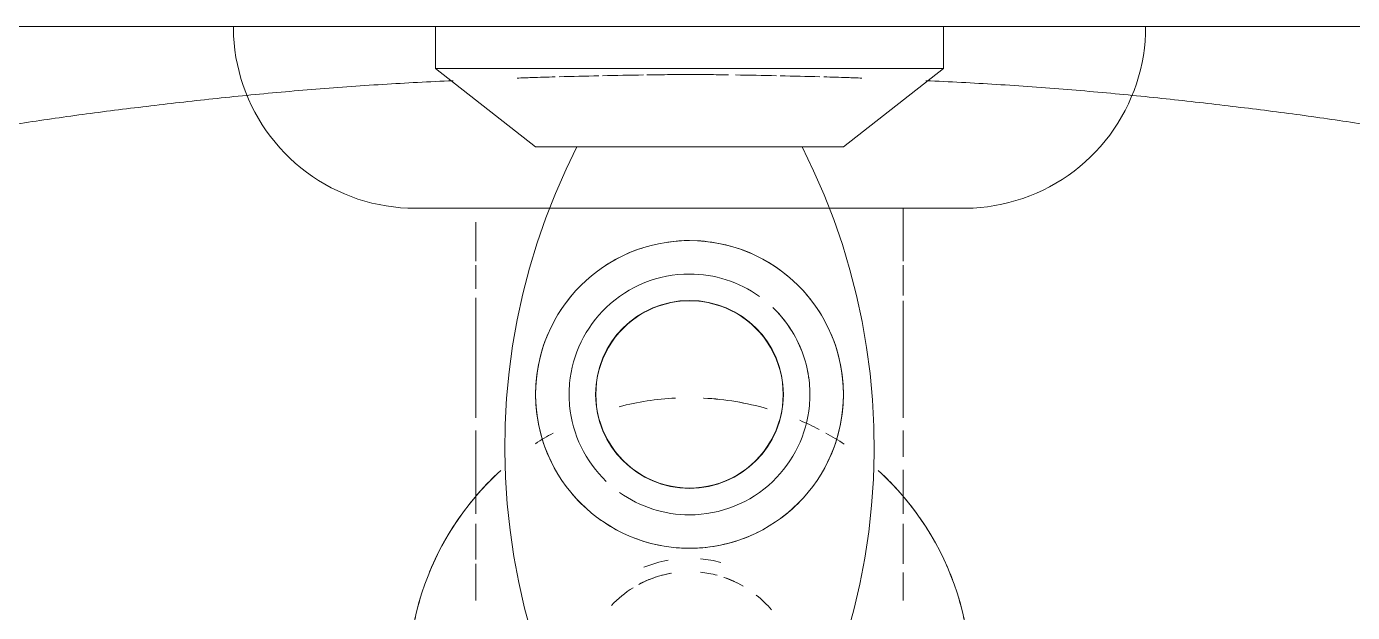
# Model space of a CAD drawing. Header units: millimetres. Extents: x -4000 to 187956, y -58990 to 162485.
# Drawn here: x 844.5 to 943.6, y 24654.9 to 24698.7 of the extents above; entities that cross this region are included whole.
import ezdxf

# ---------------------------------------------------------------- set-up
doc = ezdxf.new("R2010")
doc.units = ezdxf.units.MM
doc.layers.add('P-SANR-FIXT', color=6, linetype='Continuous', lineweight=9)

# ---------------------------------------------------------------- blocks, each defined once
blk = doc.blocks.new('C307 - C307-498391-FFS - TANG 1')
at = {"layer": 'P-SANR-FIXT', "color": 254}
for p, q in [((-15.976, 42.914), (-15.976, 40.802)), ((15.976, 40.17), (15.976, 42.914)), ((-15.976, 40.17), (-15.976, 37.168)), ((15.976, 37.168), (15.976, 39.833)), ((-22.813, 13.387), (-22.276, 13.469)), ((-21.194, 13.567), (-20.651, 13.584)), ((-15.976, 13.585), (-13.283, 13.585)), ((-11.296, 13.585), (-9.529, 13.585)), ((-9.664, 13.585), (-8.933, 13.585)), ((-8.733, 13.585), (-9.468, 13.585)), ((-7.985, 13.585), (-8.733, 13.585)), ((-8.188, 13.585), (-7.43, 13.585)), ((-7.43, 13.585), (-6.66, 13.585)), ((-5.902, 13.585), (-3.217, 13.585)), ((-5.089, 13.585), (-4.29, 13.585)), ((-4.634, 13.585), (-3.217, 13.585)), ((-4.29, 13.585), (-3.485, 13.585)), ((-3.485, 13.585), (-2.674, 13.585)), ((-2.455, 13.585), (-3.267, 13.585)), ((-2.426, 13.585), (-1.094, 13.585)), ((-2.426, 13.585), (-1.094, 13.585)), ((-1.859, 13.585), (-1.041, 13.585)), ((-1.041, 13.585), (-0.221, 13.585)), ((-0.221, 13.585), (0, 13.585)), ((0, 13.585), (0.82, 13.585)), ((0, 13.585), (1.403, 13.585)), ((0, 13.585), (1.403, 13.585)), ((0.82, 13.585), (1.639, 13.585)), ((1.334, 13.585), (1.041, 13.585)), ((1.859, 13.585), (1.334, 13.585)), ((1.639, 13.585), (2.455, 13.585)), ((2.674, 13.585), (1.859, 13.585)), ((2.455, 13.585), (3.267, 13.585)), ((3.267, 13.585), (4.073, 13.585)), ((4.073, 13.585), (4.874, 13.585)), ((5.089, 13.585), (4.29, 13.585)), ((4.874, 13.585), (5.666, 13.585)), ((5.666, 13.585), (6.45, 13.585)), ((6.45, 13.585), (7.223, 13.585)), ((7.223, 13.585), (7.985, 13.585)), ((9.73, 13.585), (11.296, 13.585)), ((13.283, 13.585), (15.976, 13.585)), ((23.733, 13.196), (24.258, 13.056)), ((-33.218, 4.786), (-33.016, 5.29)), ((32.959, 5.425), (33.166, 4.923)), ((-33.699, 3.229), (-33.56, 3.754)), ((-34.089, 0), (-29.522, 0)), ((-29.34, 0), (-25.777, 0)), ((-24.148, 0), (-25, 0)), ((-24.148, 0), (-25, 0)), ((-24.104, 0), (-22.398, 0)), ((-21.651, 0), (-23.463, 0)), ((-21.651, 0), (-23.463, 0)), ((-21.156, 0), (-17.823, 0)), ((-17.678, 0), (-20.662, 0)), ((-17.678, 0), (-20.662, 0)), ((-13.492, 0), (-17.103, 0)), ((-13.492, 0), (-17.103, 0)), ((-17.044, 0), (-13.657, 0)), ((-13.657, 0), (-10.568, 0)), ((-10.34, 0), (-11.803, 0)), ((-10.372, 0), (-7.347, 0)), ((-7.098, 0), (-10.144, 0)), ((-6.976, 0), (-5.758, 0)), ((-5.215, 0), (-3.507, 0)), ((-2.707, 0), (0, 0)), ((0, 0), (4.469, 0)), ((5.35, 0), (7.347, 0)), ((8.593, 0), (7.098, 0)), ((7.347, 0), (8.823, 0)), ((12.5, 0), (8.631, 0)), ((8.86, 0), (13.657, 0)), ((17.103, 0), (13.492, 0)), ((17.103, 0), (13.492, 0)), ((13.657, 0), (17.044, 0)), ((20.662, 0), (17.678, 0)), ((20.662, 0), (17.678, 0)), ((17.823, 0), (21.156, 0)), ((23.463, 0), (21.651, 0)), ((23.463, 0), (21.651, 0)), ((22.398, 0), (24.104, 0)), ((25, 0), (24.148, 0)), ((25, 0), (24.148, 0)), ((25.777, 0), (29.34, 0)), ((29.522, 0), (34.089, 0))]:
    blk.add_line(p, q, dxfattribs=at)
at = {"layer": 'P-SANR-FIXT', "color": 253}
for p, q in [((-15.976, 36.418), (-15.976, 33.134)), ((15.976, 32.202), (15.976, 36.418)), ((-15.976, 32.174), (-15.976, 30.203)), ((15.976, 30.203), (15.976, 32.174)), ((-15.976, 29.239), (-15.976, 20.497)), ((15.976, 20.282), (15.976, 29.239)), ((-15.976, 20.098), (-15.976, 17.832)), ((15.976, 17.832), (15.976, 19.62)), ((-15.976, 17.532), (-15.976, 13.585)), ((15.976, 14.615), (15.976, 17.532)), ((-20.651, 13.584), (-20.504, 13.585)), ((-15.976, 13.585), (-13.154, 13.585)), ((-11.296, 13.585), (-9.529, 13.585)), ((9.73, 13.585), (11.296, 13.585)), ((13.154, 13.585), (15.976, 13.585)), ((-6.261, 9), (-7.971, 9)), ((-5.957, 9), (-7.283, 9)), ((-2.976, 9), (-5.75, 9)), ((-2.947, 9), (-5.52, 9)), ((0, 9), (-2.203, 9)), ((0, 9), (-2.191, 9)), ((1.603, 9), (0, 9)), ((1.607, 9), (0, 9)), ((5.52, 9), (2.947, 9)), ((5.75, 9), (2.976, 9)), ((7.283, 9), (5.957, 9)), ((7.971, 9), (6.261, 9)), ((-4.704, 3.149), (-13.418, 3.149)), ((0, 3.149), (-3.702, 3.149)), ((13.418, 3.149), (0, 3.149)), ((-34.089, 0), (-29.522, 0)), ((-29.34, 0), (-13.657, 0)), ((-7.262, 0), (-3.702, 0)), ((-3.382, 0), (-6.74, 0)), ((-2.864, 0), (0, 0)), ((4.308, 0), (-2.588, 0)), ((0, 0), (4.704, 0)), ((7.071, 0), (5, 0)), ((5.475, 0), (7.632, 0)), ((13.657, 0), (29.34, 0)), ((29.522, 0), (34.089, 0))]:
    blk.add_line(p, q, dxfattribs=at)
at = {"layer": 'P-SANR-FIXT', "color": 90}
for p, q in [((-8.933, 13.585), (-8.188, 13.585)), ((-6.66, 13.585), (-5.879, 13.585)), ((-5.879, 13.585), (-5.089, 13.585)), ((-2.674, 13.585), (-1.859, 13.585)), ((7.985, 13.585), (8.733, 13.585)), ((8.733, 13.585), (9.468, 13.585)), ((-12.054, 0), (-10.568, 0)), ((-10.34, 0), (-11.803, 0)), ((-10.372, 0), (-7.347, 0)), ((-7.098, 0), (-10.144, 0)), ((-6.731, 0), (-5.35, 0)), ((-5.152, 0), (-6.47, 0)), ((-5.152, 0), (-6.47, 0)), ((-5.215, 0), (-3.507, 0)), ((-3.383, 0), (-5.023, 0)), ((-3.383, 0), (-5.023, 0)), ((-2.707, 0), (0, 0)), ((0, 0), (-2.613, 0)), ((0, 0), (-2.613, 0)), ((0, 0), (4.469, 0)), ((4.307, 0), (0, 0)), ((4.307, 0), (0, 0)), ((6.47, 0), (5.152, 0)), ((6.47, 0), (5.152, 0)), ((5.35, 0), (6.731, 0)), ((8.593, 0), (7.098, 0)), ((7.347, 0), (8.823, 0)), ((12.5, 0), (8.631, 0)), ((8.86, 0), (12.771, 0))]:
    blk.add_line(p, q, dxfattribs=at)
at = {"layer": 'P-SANR-FIXT', "color": 250}
for p, q in [((-11.5, 9), (-18.977, 3.149)), ((0, 9), (-11.5, 9)), ((11.5, 9), (0, 9)), ((18.977, 3.149), (11.5, 9)), ((-18.977, 3.149), (-18.977, 0)), ((0, 3.149), (-18.977, 3.149)), ((18.977, 3.149), (0, 3.149)), ((18.977, 0), (18.977, 3.149)), ((-18.977, 0), (0, 0)), ((0, 0), (18.977, 0))]:
    blk.add_line(p, q, dxfattribs=at)
at = {"layer": 'P-SANR-FIXT', "color": 252}
for p, q in [((-8.132, 9), (-9.959, 9)), ((-5.957, 9), (-7.283, 9)), ((-2.947, 9), (-5.52, 9)), ((0, 9), (-2.191, 9)), ((1.603, 9), (0, 9)), ((5.52, 9), (2.947, 9)), ((7.283, 9), (5.957, 9)), ((9.959, 9), (8.132, 9)), ((-17.717, 3.149), (-18.977, 3.149)), ((-13.418, 3.149), (-17.532, 3.149)), ((18.977, 3.149), (13.418, 3.149)), ((-13.418, 0), (-7.632, 0)), ((-7.071, 0), (-10, 0)), ((-7.071, 0), (-10, 0)), ((-3.382, 0), (-6.74, 0)), ((4.308, 0), (-2.588, 0)), ((8.576, 0), (5, 0)), ((8.576, 0), (7.071, 0)), ((7.632, 0), (13.418, 0)), ((10, 0), (8.66, 0)), ((10, 0), (8.66, 0))]:
    blk.add_line(p, q, dxfattribs=at)
at = {"layer": 'P-SANR-FIXT', "color": 250, "flags": 128}
for points in [[(-8.41, 9), (-9.272, 10.778), (-10.063, 12.59), (-10.781, 14.432), (-11.424, 16.3), (-11.993, 18.194), (-12.485, 20.108), (-12.9, 22.04), (-13.237, 23.988), (-13.497, 25.947), (-13.678, 27.916), (-13.779, 29.889), (-13.802, 31.866), (-13.746, 33.842), (-13.611, 35.814), (-13.397, 37.779), (-13.105, 39.733), (-12.735, 41.675), (-12.287, 43.6), (-11.763, 45.506), (-11.163, 47.389)], [(11.205, 47.267), (11.8, 45.383), (12.319, 43.475), (12.761, 41.549), (13.126, 39.607), (13.414, 37.651), (13.622, 35.686), (13.752, 33.713), (13.803, 31.737), (13.775, 29.761), (13.668, 27.787), (13.482, 25.82), (13.218, 23.861), (12.875, 21.914), (12.455, 19.983), (11.958, 18.07), (11.385, 16.178), (10.736, 14.311), (10.014, 12.471), (9.219, 10.662), (8.41, 9)]]:
    blk.add_lwpolyline(points, dxfattribs=at)
at = {"layer": 'P-SANR-FIXT', "color": 253, "flags": 128}
for points in [[(-33.016, 5.29), (-32.795, 5.786), (-32.554, 6.273), (-32.293, 6.75), (-32.014, 7.216), (-31.716, 7.671), (-31.4, 8.113), (-31.067, 8.542), (-30.717, 8.958), (-30.351, 9.359), (-29.969, 9.745), (-29.571, 10.116), (-29.16, 10.47), (-28.734, 10.808), (-28.295, 11.129), (-27.844, 11.431), (-27.381, 11.716), (-26.907, 11.981), (-26.423, 12.228), (-25.929, 12.455), (-25.426, 12.662), (-24.916, 12.848), (-24.399, 13.015), (-23.875, 13.16), (-23.346, 13.284), (-22.813, 13.387)], [(-22.276, 13.469), (-21.736, 13.529), (-21.194, 13.567)], [(-20.504, 13.585), (-20.487, 13.585), (-20.438, 13.585), (-20.356, 13.585), (-20.242, 13.585), (-20.095, 13.585), (-19.916, 13.585), (-19.705, 13.585), (-19.463, 13.585), (-19.19, 13.585), (-18.885, 13.585), (-18.551, 13.585), (-18.187, 13.585), (-17.794, 13.585), (-17.372, 13.585), (-16.923, 13.585), (-16.446, 13.585), (-15.943, 13.585), (-15.415, 13.585), (-14.862, 13.585), (-14.285, 13.585), (-13.686, 13.585), (-13.064, 13.585)], [(-9.468, 13.585), (-10.188, 13.585), (-10.891, 13.585), (-11.577, 13.585), (-12.245, 13.585), (-12.893, 13.585), (-13.52, 13.585), (-14.126, 13.585), (-14.709, 13.585), (-15.268, 13.585), (-15.803, 13.585), (-16.313, 13.585), (-16.797, 13.585), (-17.253, 13.585), (-17.683, 13.585), (-18.084, 13.585), (-18.456, 13.585), (-18.798, 13.585), (-19.11, 13.585), (-19.392, 13.585), (-19.643, 13.585), (-19.862, 13.585), (-20.05, 13.585), (-20.206, 13.585), (-20.329, 13.585), (-20.419, 13.585), (-20.477, 13.585), (-20.503, 13.585)], [(20.504, 13.585), (20.487, 13.585), (20.438, 13.585), (20.356, 13.585), (20.242, 13.585), (20.095, 13.585), (19.916, 13.585), (19.705, 13.585), (19.463, 13.585), (19.19, 13.585), (18.885, 13.585), (18.551, 13.585), (18.187, 13.585), (17.794, 13.585), (17.372, 13.585), (16.923, 13.585), (16.446, 13.585), (15.943, 13.585), (15.415, 13.585), (14.862, 13.585), (14.285, 13.585), (13.686, 13.585), (13.064, 13.585), (12.422, 13.585), (11.759, 13.585), (11.078, 13.585), (10.379, 13.585), (9.664, 13.585)], [(12.893, 13.585), (13.52, 13.585), (14.126, 13.585), (14.709, 13.585), (15.268, 13.585), (15.803, 13.585), (16.313, 13.585), (16.797, 13.585), (17.253, 13.585), (17.683, 13.585), (18.084, 13.585), (18.456, 13.585), (18.798, 13.585), (19.11, 13.585), (19.392, 13.585), (19.643, 13.585), (19.862, 13.585), (20.05, 13.585), (20.206, 13.585), (20.329, 13.585), (20.419, 13.585), (20.477, 13.585), (20.503, 13.585)], [(20.504, 13.585), (21.047, 13.574), (21.59, 13.541), (22.13, 13.487), (22.668, 13.411), (23.203, 13.314), (23.733, 13.196)], [(24.258, 13.056), (24.777, 12.895), (25.289, 12.714), (25.794, 12.513), (26.29, 12.291), (26.777, 12.05), (27.254, 11.789), (27.72, 11.51), (28.174, 11.212), (28.617, 10.896), (29.046, 10.563), (29.462, 10.213), (29.863, 9.847), (30.249, 9.465), (30.62, 9.067), (30.974, 8.656), (31.312, 8.23), (31.633, 7.791), (31.935, 7.34), (32.22, 6.877), (32.485, 6.403), (32.732, 5.919), (32.959, 5.425)], [(-33.56, 3.754), (-33.399, 4.273), (-33.218, 4.786)], [(33.166, 4.923), (33.352, 4.412), (33.518, 3.895), (33.664, 3.371), (33.788, 2.842), (33.891, 2.309), (33.973, 1.772), (34.033, 1.232), (34.071, 0.69), (34.088, 0.147), (34.089, 0)], [(-34.089, 0), (-34.078, 0.543), (-34.045, 1.086), (-33.991, 1.626), (-33.915, 2.164), (-33.818, 2.699), (-33.699, 3.229)]]:
    blk.add_lwpolyline(points, dxfattribs=at)
at = {"layer": 'P-SANR-FIXT', "color": 254, "flags": 128}
for points in [[(-13.064, 13.585), (-12.422, 13.585), (-11.759, 13.585), (-11.078, 13.585), (-10.379, 13.585), (-9.664, 13.585)], [(-3.267, 13.585), (-4.073, 13.585), (-4.874, 13.585), (-5.666, 13.585), (-6.45, 13.585), (-7.223, 13.585), (-7.985, 13.585)], [(0, 13.585), (-0.82, 13.585), (-1.639, 13.585), (-2.455, 13.585)], [(1.041, 13.585), (0.221, 13.585), (0, 13.585)], [(4.29, 13.585), (3.485, 13.585), (2.674, 13.585)], [(9.664, 13.585), (8.933, 13.585), (8.188, 13.585), (7.43, 13.585), (6.66, 13.585), (5.879, 13.585), (5.089, 13.585)], [(9.468, 13.585), (10.188, 13.585), (10.891, 13.585), (11.577, 13.585), (12.245, 13.585), (12.893, 13.585)]]:
    blk.add_lwpolyline(points, dxfattribs=at)
at = {"layer": 'P-SANR-FIXT', "color": 250}
for centre, radius, start, end in [((0, 48.75), 21, 167.73827, 227.82889), ((0, 48.75), 21, 312.16994, 12.26535), ((0, 27.5), 11.5, 90, 270), ((0, 27.5), 11.5, 270, 90), ((0, 27.5), 9, 90, 133.69491), ((0, 27.5), 9, 90, 133.69491), ((0, 27.5), 9, 54.47282, 90), ((0, 27.5), 9, 54.47282, 90), ((0, 27.5), 7.022, 90, 270), ((0, 27.5), 7.022, 270, 90), ((0, 27.5), 9, 174.64349, 185.35651), ((0, 27.5), 9, 174.64349, 185.35651), ((0, 27.5), 9, 354.64349, 5.35651), ((0, 27.5), 9, 354.64349, 5.35651), ((0, 27.5), 9, 270, 313.69491), ((0, 27.5), 9, 270, 313.69491), ((0, 27.5), 9, 234.47282, 270), ((0, 27.5), 9, 234.47282, 270)]:
    blk.add_arc(centre, radius, start, end, dxfattribs=at)
at = {"layer": 'P-SANR-FIXT', "color": 253}
for centre, radius, start, end in [((0, 48.75), 21, 180, 198), ((0, 48.75), 21, 342, 360), ((0, 48.75), 8, 240.50374, 251.25615), ((0, 48.75), 8, 288.67702, 298.15059), ((0, 48.75), 21, 200.65336, 210.14209), ((0, 48.75), 8, 255, 264.13501), ((0, 48.75), 21, 329.85791, 337.63248), ((0, 27.5), 11.5, 94.93041, 116.42096), ((0, 27.5), 11.5, 69.07869, 79.33415), ((0, 48.75), 21, 210.79934, 214.93361), ((0, 27.5), 11.5, 53.63975, 62.28149), ((0, 48.75), 21, 312.96542, 329.20066), ((0, 27.5), 11.5, 126.4043, 137.65084), ((0, 48.75), 21, 216, 227.03458), ((0, 27.5), 11.5, 40.04455, 47.08997), ((0, 27.5), 7, 90, 150), ((0, 27.5), 7, 30, 90), ((0, 27.5), 11.5, 150, 210), ((0, 27.5), 11.5, 330, 30), ((0, 48.75), 21, 242.55135, 246.8923), ((0, 48.75), 21, 253.96386, 267.11157), ((0, 48.75), 21, 272.88843, 284.46483), ((0, 27.5), 7, 210, 270), ((0, 27.5), 7, 270, 330), ((0, 27.5), 11.5, 210.98326, 222.82517), ((0, 27.5), 11.5, 319.81002, 328.13595), ((0, 27.5), 11.5, 227.63976, 240.6053), ((0, 27.5), 11.5, 287.2715, 304.11776), ((0, 27.5), 11.5, 245.67723, 267.06316), ((0, 27.5), 11.5, 270, 278.03493)]:
    blk.add_arc(centre, radius, start, end, dxfattribs=at)
at = {"layer": 'P-SANR-FIXT', "color": 254}
for centre, radius, start, end in [((0, 48.75), 8, 279.66193, 285), ((0, 27.5), 11.5, 90, 94.93041), ((0, 27.5), 11.5, 85.06959, 90), ((0, 48.75), 21, 236.5871, 240.95355), ((0, 48.75), 21, 299.04645, 303.24089), ((0, 48.75), 21, 242.55135, 246.8923), ((0, 48.75), 21, 253.96386, 267.05631), ((0, 48.75), 21, 272.88843, 284.46483)]:
    blk.add_arc(centre, radius, start, end, dxfattribs=at)
at = {"layer": 'P-SANR-FIXT', "color": 252}
for centre, radius, start, end in [((0, 48.75), 9, 255, 264.75488), ((0, 48.75), 9, 280.26685, 292.22826), ((0, 27.5), 9, 133.69491, 174.64349), ((0, 27.5), 9, 133.69491, 174.64349), ((0, 27.5), 9, 5.35651, 46.30509), ((0, 27.5), 9, 5.35651, 46.30509), ((0, 48.75), 21, 236.5871, 240.95355), ((0, 27.5), 7, 150, 210), ((0, 27.5), 7, 330, 30), ((0, 48.75), 21, 299.04645, 303.24089), ((0, 27.5), 9, 185.35651, 210), ((0, 27.5), 9, 185.35651, 226.30509), ((0, 27.5), 9, 313.69491, 354.64349), ((0, 27.5), 9, 313.69491, 354.64349), ((0, 27.5), 9, 210, 226.30509)]:
    blk.add_arc(centre, radius, start, end, dxfattribs=at)
at = {"layer": 'P-SANR-FIXT', "color": 250}
for points, knots in [([(-17.669, 4.048), (-19.445, 4.13), (-23.025, 4.319), (-28.273, 4.692), (-33.432, 5.166), (-37.602, 5.618), (-40.864, 6.004), (-44.081, 6.399), (-47.997, 6.927), (-52.535, 7.633), (-56.941, 8.397), (-61.248, 9.203), (-65.448, 10.056), (-70.877, 11.275), (-85.281, 14.901), (-106.179, 22.375), (-129.304, 35.807), (-141.715, 47.207), (-147.158, 53.548)], [-0.92394, -0.92394, -0.92394, -0.92394, -0.9, -0.875, -0.85, -0.825, -0.8125, -0.8, -0.775, -0.75, -0.725, -0.7, -0.675, -0.65, -0.6, -0.4, -0.2, 0, 0, 0, 0]), ([(147.158, 53.548), (141.715, 47.207), (129.301, 35.807), (110.04, 24.615), (92.235, 17.39), (80.045, 13.582), (70.877, 11.275), (65.448, 10.056), (61.248, 9.203), (56.941, 8.397), (52.536, 7.633), (48.753, 7.046), (45.649, 6.609), (43.276, 6.3), (40.864, 6.004), (37.602, 5.618), (33.432, 5.166), (28.273, 4.692), (23.025, 4.319), (19.445, 4.13), (17.669, 4.048)], [-1, -1, -1, -1, -0.8, -0.6, -0.5, -0.4, -0.35, -0.325, -0.3, -0.275, -0.25, -0.225, -0.2125, -0.2, -0.1875, -0.175, -0.15, -0.125, -0.1, -0.07606, -0.07606, -0.07606, -0.07606]), ([(-105.935, 0), (-104.576, 0), (-99.721, 0), (-86.209, 0), (-71.424, 0), (-60.368, 0), (-56.114, 0), (-52.773, 0), (-49.305, 0), (-45.718, 0), (-42.599, 0), (-40.014, 0), (-38.024, 0), (-35.989, 0), (-33.224, 0), (-29.661, 0), (-25.948, 0), (-22.881, 0), (-20.53, 0), (-18.13, 0), (-15.872, 0), (-14.404, 0), (-13.761, 0)], [-1, -1, -1, -1, -0.8, -0.6, -0.4, -0.35, -0.325, -0.3, -0.275, -0.25, -0.225, -0.2125, -0.2, -0.1875, -0.175, -0.15, -0.125, -0.1125, -0.1, -0.0875, -0.075, -0.0653852, -0.0653852, -0.0653852, -0.0653852]), ([(-105.935, 0), (-104.576, 0), (-99.721, 0), (-86.209, 0), (-71.424, 0), (-60.368, 0), (-56.114, 0), (-52.773, 0), (-49.305, 0), (-45.718, 0), (-42.599, 0), (-40.014, 0), (-38.024, 0), (-35.989, 0), (-33.224, 0), (-29.661, 0), (-25.948, 0), (-22.881, 0), (-20.53, 0), (-18.13, 0), (-15.872, 0), (-14.404, 0), (-13.761, 0)], [-1, -1, -1, -1, -0.8, -0.6, -0.4, -0.35, -0.325, -0.3, -0.275, -0.25, -0.225, -0.2125, -0.2, -0.1875, -0.175, -0.15, -0.125, -0.1125, -0.1, -0.0875, -0.075, -0.0653852, -0.0653852, -0.0653852, -0.0653852]), ([(13.761, 0), (14.404, 0), (15.872, 0), (18.13, 0), (20.53, 0), (22.881, 0), (25.948, 0), (29.661, 0), (33.224, 0), (35.989, 0), (38.703, 0), (41.976, 0), (45.718, 0), (49.305, 0), (52.773, 0), (56.114, 0), (60.368, 0), (71.424, 0), (86.209, 0), (99.721, 0), (104.576, 0), (105.935, 0)], [-0.9346148, -0.9346148, -0.9346148, -0.9346148, -0.925, -0.9125, -0.9, -0.8875, -0.875, -0.85, -0.825, -0.8125, -0.8, -0.775, -0.75, -0.725, -0.7, -0.675, -0.65, -0.6, -0.4, -0.2, 0, 0, 0, 0]), ([(13.761, 0), (14.404, 0), (15.872, 0), (18.13, 0), (20.53, 0), (22.881, 0), (25.948, 0), (29.661, 0), (33.224, 0), (35.989, 0), (38.703, 0), (41.976, 0), (45.718, 0), (49.305, 0), (52.773, 0), (56.114, 0), (60.368, 0), (71.424, 0), (86.209, 0), (99.721, 0), (104.576, 0), (105.935, 0)], [-0.9346148, -0.9346148, -0.9346148, -0.9346148, -0.925, -0.9125, -0.9, -0.8875, -0.875, -0.85, -0.825, -0.8125, -0.8, -0.775, -0.75, -0.725, -0.7, -0.675, -0.65, -0.6, -0.4, -0.2, 0, 0, 0, 0])]:
    blk.add_open_spline(points, degree=3, knots=knots, dxfattribs=at)
at = {"layer": 'P-SANR-FIXT', "color": 252}
for points in [[(-6.13, 43.613), (-5.789, 43.207), (-5.408, 42.834), (-4.994, 42.503)], [(4.213, 41.949), (4.806, 42.317), (5.35, 42.761), (5.828, 43.269)], [(-4.002, 41.823), (-3.554, 41.564), (-3.08, 41.349), (-2.59, 41.181)], [(1.388, 40.871), (2.22, 41.018), (3.03, 41.299), (3.776, 41.697)], [(-6.781, 3.683), (-7.772, 3.704), (-8.756, 3.728), (-9.733, 3.756)], [(-3.433, 3.621), (-4.464, 3.637), (-5.489, 3.655), (-6.506, 3.677)], [(-1.428, 3.595), (-1.922, 3.6), (-2.415, 3.606), (-2.907, 3.613)], [(1.404, 3.594), (0.938, 3.589), (0.47, 3.584), (0, 3.58)], [(3.199, 3.618), (2.611, 3.609), (2.02, 3.601), (1.428, 3.595)], [(6.506, 3.677), (5.489, 3.655), (4.464, 3.637), (3.433, 3.621)], [(9.733, 3.756), (8.756, 3.728), (7.772, 3.704), (6.781, 3.683)], [(-13.761, 0), (-12.733, 0), (-11.692, 0), (-10.64, 0)], [(-13.761, 0), (-12.733, 0), (-11.692, 0), (-10.64, 0)], [(-10.442, 0), (-9.443, 0), (-8.433, 0), (-7.413, 0)], [(-10.442, 0), (-9.443, 0), (-8.433, 0), (-7.413, 0)]]:
    blk.add_open_spline(points, degree=3, dxfattribs=at)
for points, knots in [([(-10.046, 3.764), (-10.627, 3.781), (-11.575, 3.81), (-12.516, 3.842), (-12.882, 3.854)], [-0.95754419, -0.95754419, -0.95754419, -0.95754419, -0.95, -0.94519309, -0.94519309, -0.94519309, -0.94519309]), ([(12.882, 3.854), (12.516, 3.842), (11.575, 3.81), (10.627, 3.781), (10.046, 3.764)], [-0.05480691, -0.05480691, -0.05480691, -0.05480691, -0.05, -0.04245581, -0.04245581, -0.04245581, -0.04245581]), ([(7.413, 0), (8.501, 0), (10.641, 0), (12.733, 0), (13.761, 0)], [-0.96554428, -0.96554428, -0.96554428, -0.96554428, -0.95, -0.93461475, -0.93461475, -0.93461475, -0.93461475]), ([(7.413, 0), (8.501, 0), (10.641, 0), (12.733, 0), (13.761, 0)], [-0.96554428, -0.96554428, -0.96554428, -0.96554428, -0.95, -0.93461475, -0.93461475, -0.93461475, -0.93461475])]:
    blk.add_open_spline(points, degree=3, knots=knots, dxfattribs=at)
at = {"layer": 'P-SANR-FIXT', "color": 253}
for points in [[(0, 3.58), (-0.477, 3.584), (-0.953, 3.589), (-1.428, 3.595)], [(-7.042, 0), (-6.503, 0), (-5.96, 0), (-5.414, 0)], [(-7.042, 0), (-6.503, 0), (-5.96, 0), (-5.414, 0)], [(-5.279, 0), (-4.71, 0), (-4.137, 0), (-3.562, 0)], [(-5.279, 0), (-4.71, 0), (-4.137, 0), (-3.562, 0)], [(-2.755, 0), (-1.845, 0), (-0.926, 0), (0, 0)], [(-2.755, 0), (-1.845, 0), (-0.926, 0), (0, 0)], [(0, 0), (1.532, 0), (3.041, 0), (4.529, 0)], [(0, 0), (1.532, 0), (3.041, 0), (4.529, 0)], [(5.414, 0), (6.085, 0), (6.751, 0), (7.413, 0)], [(5.414, 0), (6.085, 0), (6.751, 0), (7.413, 0)]]:
    blk.add_open_spline(points, degree=3, dxfattribs=at)
for points, knots in [([(-13.608, 0), (-13.883, 0), (-18.871, 0), (-26.044, 0), (-35.048, 0), (-41.57, 0), (-47.759, 0), (-53.729, 0), (-59.412, 0), (-66.53, 0), (-74.672, 0), (-81.709, 0), (-86.688, 0), (-92.558, 0), (-96.349, 0), (-98.702, 0)], [-0.9345998, -0.9345998, -0.9345998, -0.9345998, -0.9305556, -0.8611111, -0.8263889, -0.7916667, -0.7569444, -0.7222222, -0.6875, -0.6527778, -0.5833333, -0.5138889, -0.4791667, -0.4444444, -0.3346489, -0.3346489, -0.3346489, -0.3346489]), ([(-13.608, 0), (-13.883, 0), (-18.871, 0), (-26.044, 0), (-35.048, 0), (-41.57, 0), (-47.759, 0), (-53.729, 0), (-59.412, 0), (-66.53, 0), (-74.672, 0), (-81.709, 0), (-86.688, 0), (-92.558, 0), (-96.349, 0), (-98.702, 0)], [-0.9345998, -0.9345998, -0.9345998, -0.9345998, -0.9305556, -0.8611111, -0.8263889, -0.7916667, -0.7569444, -0.7222222, -0.6875, -0.6527778, -0.5833333, -0.5138889, -0.4791667, -0.4444444, -0.3346489, -0.3346489, -0.3346489, -0.3346489]), ([(98.702, 0), (98.433, 0), (96.628, 0), (92.759, 0), (87.233, 0), (82.164, 0), (77.214, 0), (72.048, 0), (66.776, 0), (62.632, 0), (58.28, 0), (53.718, 0), (48.972, 0), (44.077, 0), (38.996, 0), (31.951, 0), (23.493, 0), (16.713, 0), (13.606, 0)], [-0.6653204, -0.6653204, -0.6653204, -0.6653204, -0.6527778, -0.5833333, -0.5138889, -0.4791667, -0.4444444, -0.3888889, -0.3611111, -0.3333333, -0.3055556, -0.2777778, -0.25, -0.2222222, -0.1944444, -0.1666667, -0.1111111, -0.0653715, -0.0653715, -0.0653715, -0.0653715]), ([(98.702, 0), (98.433, 0), (96.628, 0), (92.759, 0), (87.233, 0), (82.164, 0), (77.214, 0), (72.048, 0), (66.776, 0), (62.632, 0), (58.28, 0), (53.718, 0), (48.972, 0), (44.077, 0), (38.996, 0), (31.951, 0), (23.493, 0), (16.713, 0), (13.606, 0)], [-0.6653204, -0.6653204, -0.6653204, -0.6653204, -0.6527778, -0.5833333, -0.5138889, -0.4791667, -0.4444444, -0.3888889, -0.3611111, -0.3333333, -0.3055556, -0.2777778, -0.25, -0.2222222, -0.1944444, -0.1666667, -0.1111111, -0.0653715, -0.0653715, -0.0653715, -0.0653715])]:
    blk.add_open_spline(points, degree=3, knots=knots, dxfattribs=at)
at = {"layer": 'P-SANR-FIXT', "color": 254}
for points in [[(-10.455, 0), (-11.511, 0), (-12.562, 0), (-13.608, 0)], [(-10.455, 0), (-11.511, 0), (-12.562, 0), (-13.608, 0)], [(-7.239, 0), (-8.25, 0), (-9.256, 0), (-10.257, 0)], [(-7.239, 0), (-8.25, 0), (-9.256, 0), (-10.257, 0)], [(-5.267, 0), (-5.803, 0), (-6.338, 0), (-6.872, 0)], [(-5.267, 0), (-5.803, 0), (-6.338, 0), (-6.872, 0)], [(-3.453, 0), (-4.015, 0), (-4.575, 0), (-5.134, 0)], [(-3.453, 0), (-4.015, 0), (-4.575, 0), (-5.134, 0)], [(0, 0), (-0.892, 0), (-1.781, 0), (-2.667, 0)], [(0, 0), (-0.892, 0), (-1.781, 0), (-2.667, 0)], [(4.4, 0), (2.942, 0), (1.476, 0), (0, 0)], [(4.4, 0), (2.942, 0), (1.476, 0), (0, 0)], [(7.24, 0), (6.585, 0), (5.928, 0), (5.268, 0)], [(7.24, 0), (6.585, 0), (5.928, 0), (5.268, 0)]]:
    blk.add_open_spline(points, degree=3, dxfattribs=at)
blk.add_open_spline([(13.606, 0), (12.94, 0), (10.833, 0), (8.703, 0), (7.24, 0)], degree=3, knots=[-0.0653715, -0.0653715, -0.0653715, -0.0653715, -0.05555556, -0.03444848, -0.03444848, -0.03444848, -0.03444848], dxfattribs=at)
blk.add_open_spline([(13.606, 0), (12.94, 0), (10.833, 0), (8.703, 0), (7.24, 0)], degree=3, knots=[-0.0653715, -0.0653715, -0.0653715, -0.0653715, -0.05555556, -0.03444848, -0.03444848, -0.03444848, -0.03444848], dxfattribs=at)
blk = doc.blocks.new('CMF2_NHAXUONG_A_rvt-1-FFS - TANG 1')
at = {"layer": 'P-SANR-FIXT', "color": 250, "lineweight": 9, "rotation": 180}
blk.add_blockref('C307 - C307-498391-FFS - TANG 1', (894.047, 24698.746), dxfattribs=at)

msp = doc.modelspace()

# ---------------------------------------------------------------- block references
at = {"lineweight": 5}
msp.add_blockref('CMF2_NHAXUONG_A_rvt-1-FFS - TANG 1', (0, 0), dxfattribs=at)

doc.saveas('drawing.dxf')
